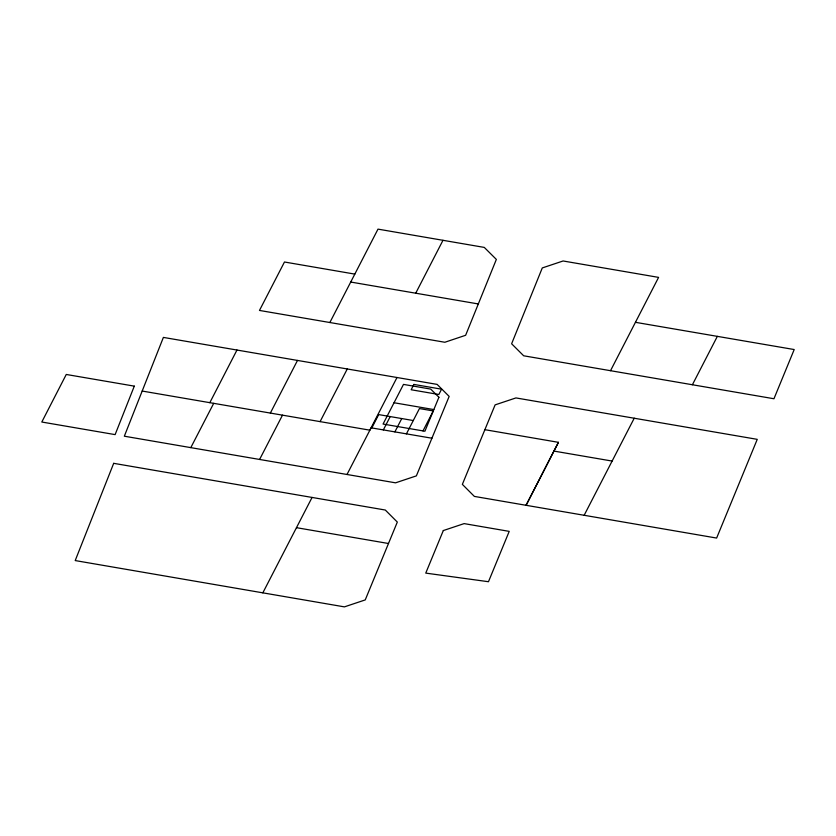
<?xml version="1.0" encoding="UTF-8"?>
<svg xmlns="http://www.w3.org/2000/svg" width="836" height="836" viewBox="0 0 836 836"><rect width="100%" height="100%" fill="white"/><g stroke="black" fill="none" stroke-linecap="round" stroke-linejoin="round"><path stroke-width="1.25" d="M354.819 274.103L284.47 262.002L259.474 310.438L444.846 342.258L465.631 335.288L496.354 259.411L484.274 247.404L377.997 229.127L329.865 322.518M431.919 438.221L449.162 396.41L437.123 384.393L163.386 337.41L124.334 436.204L395.543 482.832L416.37 475.883L431.919 438.221L371.09 427.813L347.003 474.482M484.88 429.683L462.36 484.368L474.367 496.406L716.63 538.06L757.249 439.349L515.948 397.926L495.121 404.875L484.88 429.683L558.438 442.328L526.084 505.278L558.438 442.328M209.826 402.67L236.975 350.033M270.352 413.068L297.501 360.42M415.722 293.196L442.986 240.308M262.838 592.839L312.068 497.441M397.006 377.496L369.867 430.174L142.183 391.049M371.832 427.907L378.687 414.593L413.277 420.539M383.358 429.892L390.213 416.579M394.885 431.867L401.75 418.554M406.421 433.853L419.442 408.564L433.278 410.936L422.995 430.906M610.52 370.693L658.59 277.385L563.098 260.978L542.282 267.938L511.622 343.774L523.67 355.791L773.958 398.751L794.2 349.542L635.464 322.32M584.155 515.279L634.231 418.209M692.407 384.738L717.351 336.354M190.807 447.626L213.702 403.339M259.599 459.455L282.495 415.158M320.084 421.626L347.274 368.969M350.733 282.045L478.317 303.949M394.038 402.743L433.842 409.577M553.913 451.074L612.119 461.064M296.466 527.673L388.5 543.505M134.303 386.138L115.117 434.615L41.8 422.023L66.263 374.465L134.303 386.138M113.686 463.332L75.209 560.569L344.411 606.873L365.238 599.914L397.319 522.072L385.302 510.033L113.686 463.332M438.91 397.278L424.907 431.23L383.066 424.051L403.485 384.403L430.707 389.085L438.91 397.278M443.31 530.557L425.754 573.109L488.475 581.72L509.218 531.372L464.137 523.608L443.31 530.557M413.904 384.424L411.166 389.754L438.837 394.498L441.575 389.179L413.904 384.424"/></g></svg>
